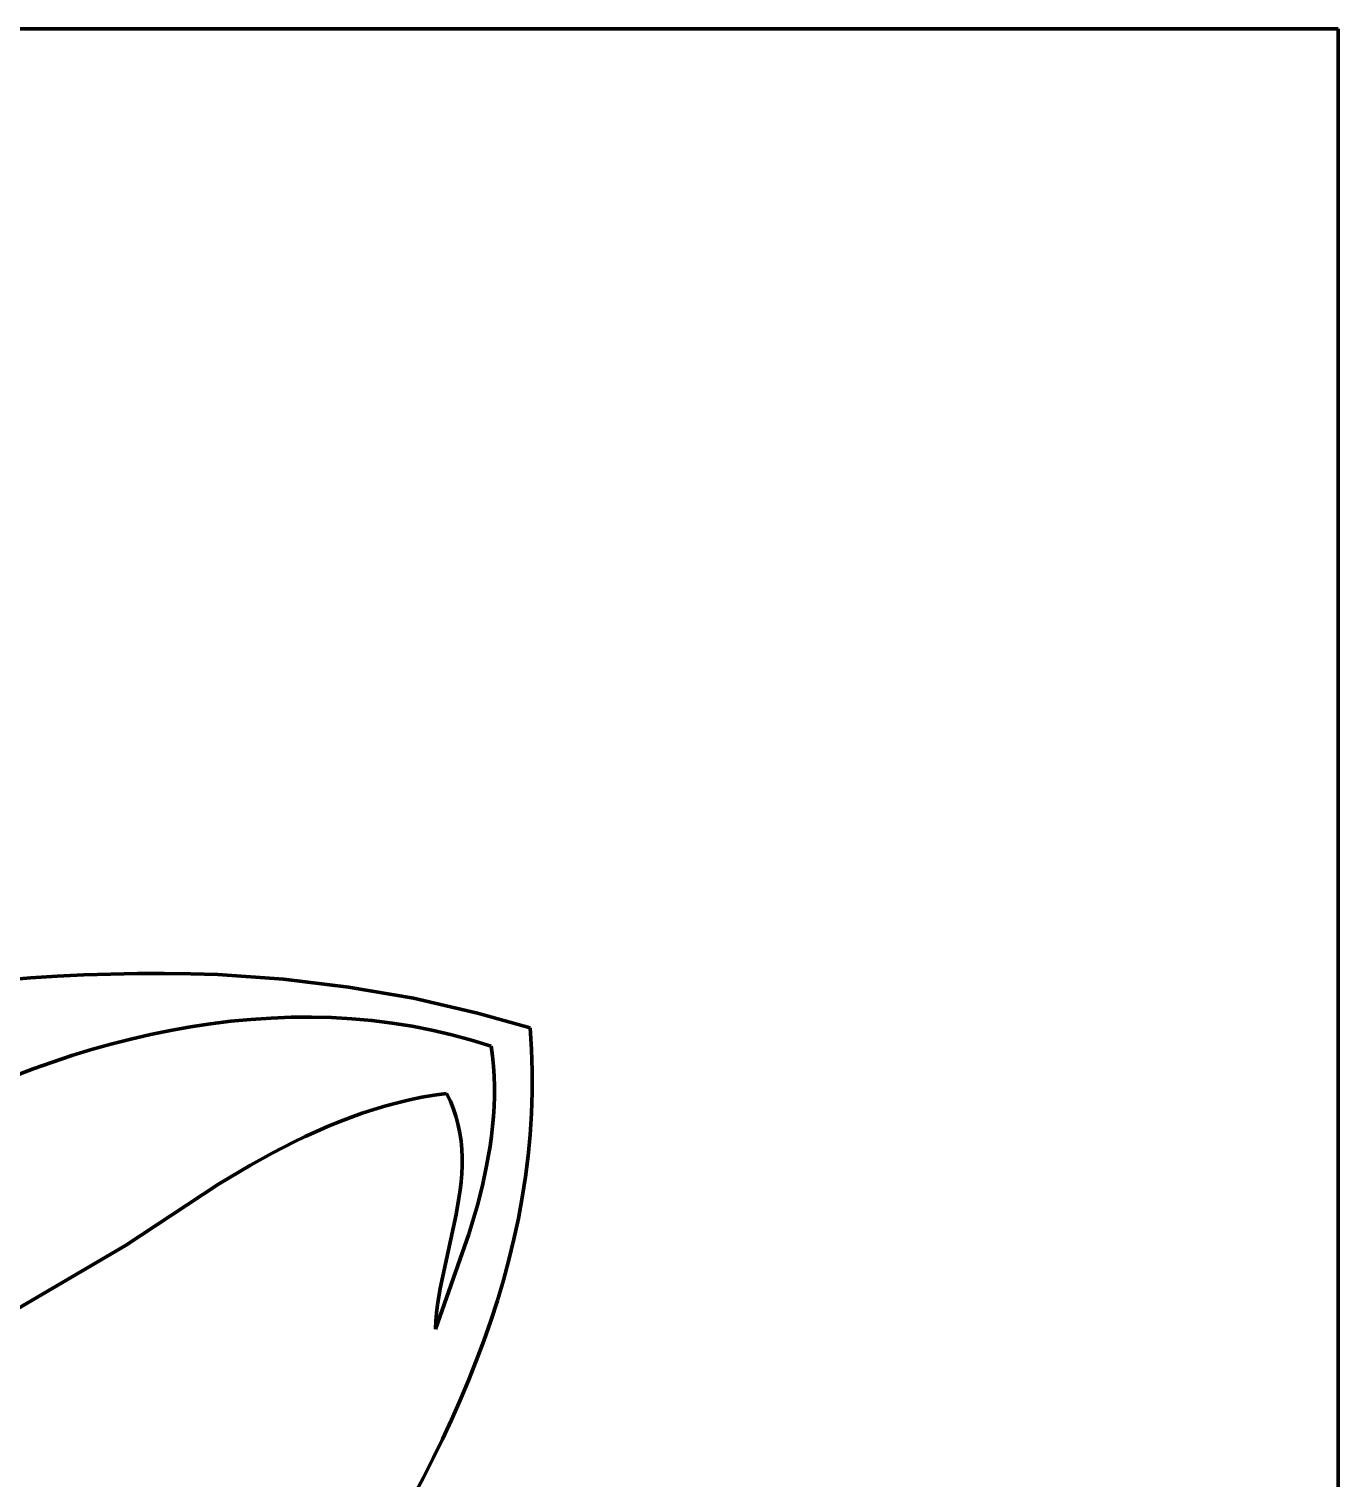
# Model space of a CAD drawing. Header units: millimetres. Extents: x 0 to 8.4, y 0 to 11.8.
# Drawn here: x 6.581 to 8.431, y 9.758 to 11.806 of the extents above; entities that cross this region are included whole.
import ezdxf

# ---------------------------------------------------------------- set-up
doc = ezdxf.new("R2010")
doc.units = ezdxf.units.MM
doc.layers.add('color#010101ff', color=7, linetype='CONTINUOUS', lineweight=100)
doc.layers.add('color#ffffffff', color=7, linetype='CONTINUOUS', lineweight=100)

msp = doc.modelspace()

# ---------------------------------------------------------------- linework, layer by layer
at = {"layer": 'color#010101ff'}
for p, q in [((6.5828, 10.4645), (6.6206, 10.4669)), ((6.6206, 10.4669), (6.6584, 10.4687)), ((6.6584, 10.4687), (6.6962, 10.4699)), ((6.6962, 10.4699), (6.7341, 10.4706)), ((6.7341, 10.4706), (6.7719, 10.4707)), ((6.7719, 10.4707), (6.8097, 10.4702)), ((6.8097, 10.4702), (6.8476, 10.4692)), ((6.8476, 10.4692), (6.9402, 10.4628)), ((6.5451, 10.4615), (6.5828, 10.4645)), ((6.9402, 10.4628), (7.0324, 10.4516)), ((7.0324, 10.4516), (7.1239, 10.4356)), ((7.1239, 10.4356), (7.2144, 10.4148)), ((6.8943, 10.4059), (6.8658, 10.4032)), ((6.9228, 10.4078), (6.8943, 10.4059)), ((6.9513, 10.4088), (6.9228, 10.4078)), ((6.9799, 10.409), (6.9513, 10.4088)), ((7.0084, 10.4083), (6.9799, 10.409)), ((7.0369, 10.4067), (7.0084, 10.4083)), ((7.0654, 10.4042), (7.0369, 10.4067)), ((7.0938, 10.4007), (7.0654, 10.4042)), ((7.2144, 10.4148), (7.2889, 10.3938)), ((6.7526, 10.3846), (6.7245, 10.3781)), ((6.7807, 10.3903), (6.7526, 10.3846)), ((6.809, 10.3954), (6.7807, 10.3903)), ((6.8373, 10.3997), (6.809, 10.3954)), ((6.8658, 10.4032), (6.8373, 10.3997)), ((7.1221, 10.3962), (7.0938, 10.4007)), ((7.1502, 10.3907), (7.1221, 10.3962)), ((7.1783, 10.3842), (7.1502, 10.3907)), ((7.2062, 10.3767), (7.1783, 10.3842)), ((7.2889, 10.3938), (7.291, 10.3634)), ((6.6689, 10.3631), (6.6414, 10.3546)), ((6.6966, 10.3709), (6.6689, 10.3631)), ((6.7245, 10.3781), (6.6966, 10.3709)), ((7.234, 10.3681), (7.2062, 10.3767)), ((7.2358, 10.3538), (7.234, 10.3681)), ((7.291, 10.3634), (7.292, 10.3331)), ((6.614, 10.3455), (6.5869, 10.3358)), ((6.6414, 10.3546), (6.614, 10.3455)), ((7.2372, 10.3396), (7.2358, 10.3538)), ((6.5869, 10.3358), (6.56, 10.3255)), ((7.238, 10.3254), (7.2372, 10.3396)), ((7.2384, 10.3112), (7.238, 10.3254)), ((7.292, 10.3331), (7.292, 10.3029)), ((7.1532, 10.2988), (7.1708, 10.3013)), ((7.1708, 10.3013), (7.1762, 10.2901)), ((7.2384, 10.297), (7.2384, 10.3112)), ((7.292, 10.3029), (7.291, 10.2729)), ((7.0681, 10.2785), (7.0848, 10.2835)), ((7.0848, 10.2835), (7.1016, 10.288)), ((7.1016, 10.288), (7.1187, 10.2921)), ((7.1187, 10.2921), (7.1359, 10.2957)), ((7.1359, 10.2957), (7.1532, 10.2988)), ((7.1762, 10.2901), (7.1807, 10.2789)), ((7.2371, 10.2687), (7.238, 10.2828)), ((7.238, 10.2828), (7.2384, 10.297)), ((7.0028, 10.2545), (7.0189, 10.2611)), ((7.0189, 10.2611), (7.0352, 10.2673)), ((7.0352, 10.2673), (7.0515, 10.2731)), ((7.0515, 10.2731), (7.0681, 10.2785)), ((7.1807, 10.2789), (7.1844, 10.2676)), ((7.1844, 10.2676), (7.1874, 10.2563)), ((7.2359, 10.2547), (7.2371, 10.2687)), ((7.291, 10.2729), (7.2891, 10.2429)), ((6.9553, 10.2327), (6.971, 10.2403)), ((6.971, 10.2403), (6.9869, 10.2476)), ((6.9869, 10.2476), (7.0028, 10.2545)), ((7.1874, 10.2563), (7.1897, 10.245)), ((7.1897, 10.245), (7.1914, 10.2336)), ((7.2324, 10.2266), (7.2343, 10.2406)), ((7.2343, 10.2406), (7.2359, 10.2547)), ((7.2891, 10.2429), (7.2862, 10.2131)), ((6.9243, 10.2167), (6.9553, 10.2327)), ((7.1914, 10.2336), (7.1924, 10.2222)), ((7.1924, 10.2222), (7.1928, 10.2107)), ((7.2275, 10.1987), (7.2324, 10.2266)), ((6.8485, 10.1728), (6.8937, 10.1998)), ((6.8937, 10.1998), (6.9243, 10.2167)), ((7.1928, 10.1993), (7.1923, 10.1878)), ((7.1928, 10.2107), (7.1928, 10.1993)), ((7.2215, 10.1709), (7.2275, 10.1987)), ((7.2862, 10.2131), (7.2825, 10.1835)), ((7.1923, 10.1878), (7.1913, 10.1762)), ((7.2825, 10.1835), (7.2778, 10.1539)), ((6.7172, 10.0862), (6.8485, 10.1728)), ((7.19, 10.1647), (7.1884, 10.1531)), ((7.1913, 10.1762), (7.19, 10.1647)), ((7.2146, 10.1433), (7.2215, 10.1709)), ((7.1884, 10.1531), (7.1842, 10.13)), ((7.2025, 10.1022), (7.2146, 10.1433)), ((7.2778, 10.1539), (7.2723, 10.1245)), ((7.1842, 10.13), (7.1618, 10.0256)), ((7.2723, 10.1245), (7.266, 10.0953)), ((7.1551, 9.9681), (7.2025, 10.1022)), ((6.551, 9.9888), (6.7172, 10.0862)), ((7.266, 10.0953), (7.259, 10.0662)), ((7.259, 10.0662), (7.2511, 10.0373)), ((7.2511, 10.0373), (7.2426, 10.0085)), ((7.1618, 10.0256), (7.1581, 10.0026)), ((7.1581, 10.0026), (7.1567, 9.991)), ((7.2426, 10.0085), (7.2333, 9.98)), ((7.1557, 9.9796), (7.1551, 9.9681)), ((7.1567, 9.991), (7.1557, 9.9796)), ((7.2333, 9.98), (7.2234, 9.9516)), ((7.2234, 9.9516), (7.2129, 9.9234)), ((7.2129, 9.9234), (7.2018, 9.8954)), ((7.2018, 9.8954), (7.1901, 9.8676)), ((7.1901, 9.8676), (7.1778, 9.84)), ((7.1778, 9.84), (7.165, 9.8126)), ((7.165, 9.8126), (7.1518, 9.7855)), ((7.1518, 9.7855), (7.1381, 9.7586)), ((7.1381, 9.7586), (7.124, 9.7319))]:
    msp.add_line(p, q, dxfattribs=at)
at = {"layer": 'color#ffffffff'}
for p, q in [((0, 11.8056), (8.4306, 11.8056)), ((8.4306, 11.8056), (8.4306, 0)), ((6.6206, 10.4669), (6.5828, 10.4645)), ((6.6584, 10.4687), (6.6206, 10.4669)), ((6.6962, 10.4699), (6.6584, 10.4687)), ((6.7341, 10.4706), (6.6962, 10.4699)), ((6.7719, 10.4707), (6.7341, 10.4706)), ((6.8097, 10.4702), (6.7719, 10.4707)), ((6.8476, 10.4692), (6.8097, 10.4702)), ((6.9402, 10.4628), (6.8476, 10.4692)), ((6.5828, 10.4645), (6.5451, 10.4615)), ((7.0324, 10.4516), (6.9402, 10.4628)), ((7.1239, 10.4356), (7.0324, 10.4516)), ((7.2144, 10.4148), (7.1239, 10.4356)), ((6.8658, 10.4032), (6.8943, 10.4059)), ((6.8943, 10.4059), (6.9228, 10.4078)), ((6.9228, 10.4078), (6.9513, 10.4088)), ((6.9513, 10.4088), (6.9799, 10.409)), ((6.9799, 10.409), (7.0084, 10.4083)), ((7.0084, 10.4083), (7.0369, 10.4067)), ((7.0369, 10.4067), (7.0654, 10.4042)), ((7.0654, 10.4042), (7.0938, 10.4007)), ((7.2889, 10.3938), (7.2144, 10.4148)), ((6.7245, 10.3781), (6.7526, 10.3846)), ((6.7526, 10.3846), (6.7807, 10.3903)), ((6.7807, 10.3903), (6.809, 10.3954)), ((6.809, 10.3954), (6.8373, 10.3997)), ((6.8373, 10.3997), (6.8658, 10.4032)), ((7.0938, 10.4007), (7.1221, 10.3962)), ((7.1221, 10.3962), (7.1502, 10.3907)), ((7.1502, 10.3907), (7.1783, 10.3842)), ((7.1783, 10.3842), (7.2062, 10.3767)), ((7.291, 10.3634), (7.2889, 10.3938)), ((6.6414, 10.3546), (6.6689, 10.3631)), ((6.6689, 10.3631), (6.6966, 10.3709)), ((6.6966, 10.3709), (6.7245, 10.3781)), ((7.2062, 10.3767), (7.234, 10.3681)), ((7.234, 10.3681), (7.2358, 10.3538)), ((7.292, 10.3331), (7.291, 10.3634)), ((6.5869, 10.3358), (6.614, 10.3455)), ((6.614, 10.3455), (6.6414, 10.3546)), ((7.2358, 10.3538), (7.2372, 10.3396)), ((6.56, 10.3255), (6.5869, 10.3358)), ((7.2372, 10.3396), (7.238, 10.3254)), ((7.238, 10.3254), (7.2384, 10.3112)), ((7.292, 10.3029), (7.292, 10.3331)), ((7.1708, 10.3013), (7.1532, 10.2988)), ((7.1762, 10.2901), (7.1708, 10.3013)), ((7.2384, 10.3112), (7.2384, 10.297)), ((7.291, 10.2729), (7.292, 10.3029)), ((7.0848, 10.2835), (7.0681, 10.2785)), ((7.1016, 10.288), (7.0848, 10.2835)), ((7.1187, 10.2921), (7.1016, 10.288)), ((7.1359, 10.2957), (7.1187, 10.2921)), ((7.1532, 10.2988), (7.1359, 10.2957)), ((7.1807, 10.2789), (7.1762, 10.2901)), ((7.238, 10.2828), (7.2371, 10.2687)), ((7.2384, 10.297), (7.238, 10.2828)), ((7.0189, 10.2611), (7.0028, 10.2545)), ((7.0352, 10.2673), (7.0189, 10.2611)), ((7.0515, 10.2731), (7.0352, 10.2673)), ((7.0681, 10.2785), (7.0515, 10.2731)), ((7.1844, 10.2676), (7.1807, 10.2789)), ((7.1874, 10.2563), (7.1844, 10.2676)), ((7.2371, 10.2687), (7.2359, 10.2547)), ((7.2891, 10.2429), (7.291, 10.2729)), ((6.971, 10.2403), (6.9553, 10.2327)), ((6.9869, 10.2476), (6.971, 10.2403)), ((7.0028, 10.2545), (6.9869, 10.2476)), ((7.1897, 10.245), (7.1874, 10.2563)), ((7.1914, 10.2336), (7.1897, 10.245)), ((7.2343, 10.2406), (7.2324, 10.2266)), ((7.2359, 10.2547), (7.2343, 10.2406)), ((7.2862, 10.2131), (7.2891, 10.2429)), ((6.9553, 10.2327), (6.9243, 10.2167)), ((7.1924, 10.2222), (7.1914, 10.2336)), ((7.1928, 10.2107), (7.1924, 10.2222)), ((7.2324, 10.2266), (7.2275, 10.1987)), ((6.8937, 10.1998), (6.8485, 10.1728)), ((6.9243, 10.2167), (6.8937, 10.1998)), ((7.1923, 10.1878), (7.1928, 10.1993)), ((7.1928, 10.1993), (7.1928, 10.2107)), ((7.2275, 10.1987), (7.2215, 10.1709)), ((7.2825, 10.1835), (7.2862, 10.2131)), ((7.1913, 10.1762), (7.1923, 10.1878)), ((7.2778, 10.1539), (7.2825, 10.1835)), ((6.8485, 10.1728), (6.7172, 10.0862)), ((7.1884, 10.1531), (7.19, 10.1647)), ((7.19, 10.1647), (7.1913, 10.1762)), ((7.2215, 10.1709), (7.2146, 10.1433)), ((7.1842, 10.13), (7.1884, 10.1531)), ((7.2146, 10.1433), (7.2025, 10.1022)), ((7.2723, 10.1245), (7.2778, 10.1539)), ((7.1618, 10.0256), (7.1842, 10.13)), ((7.266, 10.0953), (7.2723, 10.1245)), ((7.2025, 10.1022), (7.1551, 9.9681)), ((6.7172, 10.0862), (6.551, 9.9888)), ((7.259, 10.0662), (7.266, 10.0953)), ((7.2511, 10.0373), (7.259, 10.0662)), ((7.2426, 10.0085), (7.2511, 10.0373)), ((7.1581, 10.0026), (7.1618, 10.0256)), ((7.1567, 9.991), (7.1581, 10.0026)), ((7.2333, 9.98), (7.2426, 10.0085)), ((7.1551, 9.9681), (7.1557, 9.9796)), ((7.1557, 9.9796), (7.1567, 9.991)), ((7.2234, 9.9516), (7.2333, 9.98)), ((7.2129, 9.9234), (7.2234, 9.9516)), ((7.2018, 9.8954), (7.2129, 9.9234)), ((7.1901, 9.8676), (7.2018, 9.8954)), ((7.1778, 9.84), (7.1901, 9.8676)), ((7.165, 9.8126), (7.1778, 9.84)), ((7.1518, 9.7855), (7.165, 9.8126)), ((7.1381, 9.7586), (7.1518, 9.7855)), ((7.124, 9.7319), (7.1381, 9.7586))]:
    msp.add_line(p, q, dxfattribs=at)

doc.saveas('drawing.dxf')
